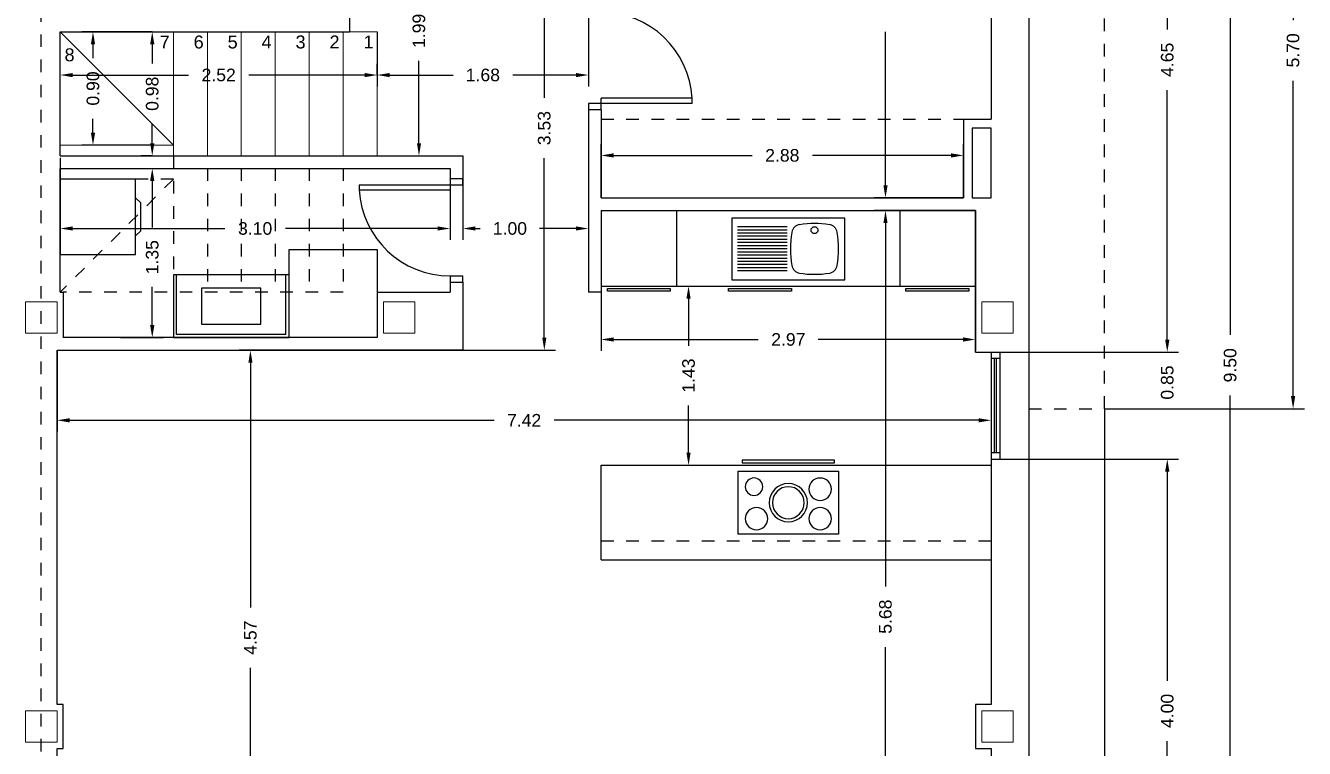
# Model space of a CAD drawing. Header units: millimetres. Extents: x 441156 to 441653, y 4514887 to 4515266.
# Drawn here: x 441307.66 to 441317.82, y 4515206.7 to 4515212.45 of the extents above; entities that cross this region are included whole.
import ezdxf
from ezdxf.enums import TextEntityAlignment as Align

# ---------------------------------------------------------------- set-up
doc = ezdxf.new("R2010")
doc.units = ezdxf.units.MM
doc.linetypes.add('CONTINUA', pattern=[0])
doc.linetypes.add('RAYITAS', pattern=[0.375, 0.25, -0.125])
for name, color, linetype in [('01_cotas', 254, 'Continuous'), ('01_muros', 1, 'Continuous'), ('01_proyección', 4, 'RAYITAS'), ('01_puertas', 2, 'Continuous'), ('01_sanitarios', 250, 'Continuous'), ('01_tabiques', 3, 'Continuous'), ('01_textos', 7, 'Continuous'), ('01_ventanas', 2, 'Continuous')]:
    doc.layers.add(name, color=color, linetype=linetype)
doc.layers.add('01_pilares baja', color=5, linetype='Continuous', lineweight=20)
doc.layers.add('01_varios', color=4, linetype='Continuous', lineweight=0)
doc.styles.add('Estilo1', font='swissel.ttf')
doc.styles.add('NIEVES2', font='sanss___.ttf')
doc.styles.add('ROMANS', font='romans')
doc.dimstyles.new('DECIMAL-50', dxfattribs={"dimtxt": 0.08, "dimasz": 0.15, "dimexe": 0.09, "dimexo": 0, "dimgap": 0.09, "dimtad": 0, "dimzin": 0, "dimdsep": 46, "dimtxsty": 'ROMANS', "dimcen": 0.09, "dimclrt": 6, "dimadec": 0, "dimazin": 0, "dimtfac": 1.38, "dimtix": 1, "dimtofl": 0, "dimtmove": 2, "dimatfit": 3, "dimldrblk": 'OBLIQUE', "dimfxl": 1, "dimtolj": 1, "dimtzin": 0, "dimarcsym": 0})

# ---------------------------------------------------------------- blocks, each defined once
blk = doc.blocks.new('*D126')
at = {"layer": '01_cotas', "color": 0, "linetype": 'CONTINUA', "lineweight": -2, "transparency": 16777216}
for p, q in [((441315.632, 4515209.403), (441315.632, 4515200.908)), ((441316.232, 4515209.403), (441316.232, 4515200.908))]:
    blk.add_line(p, q, dxfattribs=at)
at = {"layer": '01_cotas', "color": 0, "lineweight": -2, "transparency": 16777216}
for p, q in [((441315.532, 4515200.998), (441315.432, 4515200.998)), ((441316.332, 4515200.998), (441316.432, 4515200.998))]:
    blk.add_line(p, q, dxfattribs=at)
at = {"layer": '01_cotas', "color": 0, "transparency": 16777216}
for points in [[(441315.532, 4515201.015), (441315.532, 4515200.981), (441315.632, 4515200.998)], [(441316.332, 4515201.015), (441316.332, 4515200.981), (441316.232, 4515200.998)]]:
    blk.add_solid(points, dxfattribs=at)
at = {"layer": '01_cotas', "color": 7, "transparency": 16777216, "insert": (441315.932, 4515200.998), "char_height": 0.1, "attachment_point": 5, "style": 'Estilo1'}
blk.add_mtext('\\A1;0.60', dxfattribs=at)
blk = doc.blocks.new('P725-10')
for p, q in [((-0.05, 0.824), (-0.091, 0.824)), ((-0.091, 0.824), (-0.091, 0.1)), ((-0.05, 0.824), (-0.05, 0)), ((-0.775, 0.1), (-0.825, 0.1)), ((-0.825, 0), (-0.775, 0)), ((-0.775, 0.1), (-0.775, 0)), ((0, 0.1), (-0.091, 0.1)), ((-0.05, 0), (0, 0))]:
    blk.add_line(p, q)
blk.add_arc((-0.05, 0.1), 0.725, 93.2758, 180)
blk = doc.blocks.new('5-fuegos')
blk.add_lwpolyline([(-0.4, -0.25), (0.4, -0.25), (0.4, 0.25), (-0.4, 0.25)], close=True)
for centre, radius in [((-0.253, 0.107), 0.089), ((0, 0), 0.152), ((0, 0), 0.127), ((0.273, 0.127), 0.0693), ((-0.253, -0.127), 0.089), ((0.253, -0.127), 0.089)]:
    blk.add_circle(centre, radius)
blk = doc.blocks.new('A$C0D2B3CAA')
at = {"layer": '01_sanitarios', "ltscale": 0.5}
for p, q in [((0.49, 0.9), (0, 0.9)), ((0, 0.9), (0, 0)), ((0.07, 0.459), (0.07, 0.855)), ((0.095, 0.459), (0.095, 0.855)), ((0.12, 0.459), (0.12, 0.855)), ((0.145, 0.459), (0.145, 0.855)), ((0.17, 0.459), (0.17, 0.855)), ((0.195, 0.459), (0.195, 0.855)), ((0.22, 0.459), (0.22, 0.855)), ((0.245, 0.459), (0.245, 0.855)), ((0.27, 0.459), (0.27, 0.855)), ((0.295, 0.459), (0.295, 0.855)), ((0.32, 0.459), (0.32, 0.855)), ((0.345, 0.459), (0.345, 0.855)), ((0.37, 0.459), (0.37, 0.855)), ((0.395, 0.459), (0.395, 0.855)), ((0.42, 0.459), (0.42, 0.855)), ((0.49, 0), (0.49, 0.9)), ((0, 0), (0.49, 0))]:
    blk.add_line(p, q, dxfattribs=at)
blk.add_circle((0.394, 0.242), 0.0275, dxfattribs=at)
for centre, radius, start, end in [((0.126, 0.349), 0.075, 100.1148, 170.9213), ((0.245, -0.316), 0.75, 79.8852, 100.1148), ((0.364, 0.349), 0.075, 9.0787, 79.8852), ((0.793, 0.242), 0.75, 170.9213, 189.0787), ((-0.303, 0.242), 0.75, 350.9213, 9.0787), ((0.126, 0.135), 0.075, 189.0787, 259.8852), ((0.364, 0.135), 0.075, 280.1148, 350.9213), ((0.245, 0.8), 0.75, 259.8852, 280.1148)]:
    blk.add_arc(centre, radius, start, end, dxfattribs=at)
blk = doc.blocks.new('lavadora')
blk.add_lwpolyline([(0.6, 0), (0, 0), (0, 0.6), (0.6, 0.6)], close=True)
blk.add_lwpolyline([(0.6, 0.45), (0.64, 0.41), (0.64, 0.19), (0.6, 0.15)])
blk = doc.blocks.new('*D584')
at = {"layer": '01_cotas', "color": 0, "linetype": 'CONTINUA', "lineweight": -2, "transparency": 16777216}
for p, q in [((441315.632, 4515214.498), (441316.822, 4515214.498)), ((441315.632, 4515209.853), (441316.822, 4515209.853))]:
    blk.add_line(p, q, dxfattribs=at)
at = {"layer": '01_cotas', "color": 0, "lineweight": -2, "transparency": 16777216}
for p, q in [((441316.732, 4515214.398), (441316.732, 4515212.416)), ((441316.732, 4515209.953), (441316.732, 4515211.935))]:
    blk.add_line(p, q, dxfattribs=at)
at = {"layer": '01_cotas', "color": 0, "transparency": 16777216}
for points in [[(441316.715, 4515214.398), (441316.749, 4515214.398), (441316.732, 4515214.498)], [(441316.715, 4515209.953), (441316.749, 4515209.953), (441316.732, 4515209.853)]]:
    blk.add_solid(points, dxfattribs=at)
at = {"layer": '01_cotas', "color": 7, "transparency": 16777216, "insert": (441316.732, 4515212.176), "char_height": 0.1, "attachment_point": 5, "rotation": 90, "style": 'Estilo1'}
blk.add_mtext('\\A1;4.65', dxfattribs=at)
blk = doc.blocks.new('*D587')
at = {"layer": '01_cotas', "color": 0, "linetype": 'CONTINUA', "lineweight": -2, "transparency": 16777216}
for p, q in [((441315.632, 4515214.498), (441317.322, 4515214.498)), ((441315.632, 4515204.998), (441317.322, 4515204.998))]:
    blk.add_line(p, q, dxfattribs=at)
at = {"layer": '01_cotas', "color": 0, "lineweight": -2, "transparency": 16777216}
for p, q in [((441317.232, 4515214.398), (441317.232, 4515209.989)), ((441317.232, 4515205.098), (441317.232, 4515209.507))]:
    blk.add_line(p, q, dxfattribs=at)
at = {"layer": '01_cotas', "color": 0, "transparency": 16777216}
for points in [[(441317.215, 4515214.398), (441317.249, 4515214.398), (441317.232, 4515214.498)], [(441317.215, 4515205.098), (441317.249, 4515205.098), (441317.232, 4515204.998)]]:
    blk.add_solid(points, dxfattribs=at)
at = {"layer": '01_cotas', "color": 7, "transparency": 16777216, "insert": (441317.232, 4515209.748), "char_height": 0.1, "attachment_point": 5, "rotation": 90, "style": 'Estilo1'}
blk.add_mtext('\\A1;9.50', dxfattribs=at)
blk = doc.blocks.new('*D588')
at = {"layer": '01_cotas', "color": 0, "linetype": 'CONTINUA', "lineweight": -2, "transparency": 16777216}
for p, q in [((441316.232, 4515215.098), (441317.822, 4515215.098)), ((441316.232, 4515209.403), (441317.822, 4515209.403))]:
    blk.add_line(p, q, dxfattribs=at)
at = {"layer": '01_cotas', "color": 0, "lineweight": -2, "transparency": 16777216}
for p, q in [((441317.732, 4515214.998), (441317.732, 4515212.491)), ((441317.732, 4515209.503), (441317.732, 4515212.01))]:
    blk.add_line(p, q, dxfattribs=at)
at = {"layer": '01_cotas', "color": 0, "transparency": 16777216}
for points in [[(441317.715, 4515214.998), (441317.749, 4515214.998), (441317.732, 4515215.098)], [(441317.715, 4515209.503), (441317.749, 4515209.503), (441317.732, 4515209.403)]]:
    blk.add_solid(points, dxfattribs=at)
at = {"layer": '01_cotas', "color": 7, "transparency": 16777216, "insert": (441317.732, 4515212.251), "char_height": 0.1, "attachment_point": 5, "rotation": 90, "style": 'Estilo1'}
blk.add_mtext('\\A1;5.70', dxfattribs=at)
blk = doc.blocks.new('*D590')
at = {"layer": '01_cotas', "color": 0, "lineweight": -2, "transparency": 16777216}
for p, q in [((441316.732, 4515209.953), (441316.732, 4515210.053)), ((441316.732, 4515208.903), (441316.732, 4515208.803))]:
    blk.add_line(p, q, dxfattribs=at)
at = {"layer": '01_cotas', "color": 0, "linetype": 'CONTINUA', "lineweight": -2, "transparency": 16777216}
for p, q in [((441315.632, 4515209.853), (441316.822, 4515209.853)), ((441315.632, 4515209.003), (441316.822, 4515209.003))]:
    blk.add_line(p, q, dxfattribs=at)
at = {"layer": '01_cotas', "color": 0, "transparency": 16777216}
for points in [[(441316.715, 4515209.953), (441316.749, 4515209.953), (441316.732, 4515209.853)], [(441316.715, 4515208.903), (441316.749, 4515208.903), (441316.732, 4515209.003)]]:
    blk.add_solid(points, dxfattribs=at)
at = {"layer": '01_cotas', "color": 7, "transparency": 16777216, "insert": (441316.732, 4515209.611), "char_height": 0.1, "attachment_point": 5, "rotation": 90, "style": 'Estilo1'}
blk.add_mtext('\\A1;0.85', dxfattribs=at)
blk = doc.blocks.new('*D591')
at = {"layer": '01_cotas', "color": 0, "linetype": 'CONTINUA', "lineweight": -2, "transparency": 16777216}
for p, q in [((441315.632, 4515209.003), (441316.822, 4515209.003)), ((441315.632, 4515204.998), (441316.822, 4515204.998))]:
    blk.add_line(p, q, dxfattribs=at)
at = {"layer": '01_cotas', "color": 0, "lineweight": -2, "transparency": 16777216}
for p, q in [((441316.732, 4515208.903), (441316.732, 4515207.241)), ((441316.732, 4515205.098), (441316.732, 4515206.76))]:
    blk.add_line(p, q, dxfattribs=at)
at = {"layer": '01_cotas', "color": 0, "transparency": 16777216}
for points in [[(441316.715, 4515208.903), (441316.749, 4515208.903), (441316.732, 4515209.003)], [(441316.715, 4515205.098), (441316.749, 4515205.098), (441316.732, 4515204.998)]]:
    blk.add_solid(points, dxfattribs=at)
at = {"layer": '01_cotas', "color": 7, "transparency": 16777216, "insert": (441316.732, 4515207.001), "char_height": 0.1, "attachment_point": 5, "rotation": 90, "style": 'Estilo1'}
blk.add_mtext('\\A1;4.00', dxfattribs=at)
blk = doc.blocks.new('*D593')
at = {"layer": '01_cotas', "color": 0, "linetype": 'CONTINUA', "lineweight": -2, "transparency": 16777216}
for p, q in [((441315.207, 4515214.198), (441314.402, 4515214.198)), ((441315.112, 4515211.078), (441314.402, 4515211.078))]:
    blk.add_line(p, q, dxfattribs=at)
at = {"layer": '01_cotas', "color": 0, "lineweight": -2, "transparency": 16777216}
for p, q in [((441314.492, 4515214.098), (441314.492, 4515212.877)), ((441314.492, 4515211.178), (441314.492, 4515212.399))]:
    blk.add_line(p, q, dxfattribs=at)
at = {"layer": '01_cotas', "color": 0, "transparency": 16777216}
for points in [[(441314.476, 4515214.098), (441314.509, 4515214.098), (441314.492, 4515214.198)], [(441314.476, 4515211.178), (441314.509, 4515211.178), (441314.492, 4515211.078)]]:
    blk.add_solid(points, dxfattribs=at)
at = {"layer": '01_cotas', "color": 7, "transparency": 16777216, "insert": (441314.492, 4515212.638), "char_height": 0.1, "attachment_point": 5, "rotation": 90, "style": 'Estilo1'}
blk.add_mtext('\\A1;3.12', dxfattribs=at)
blk = doc.blocks.new('*D595')
at = {"layer": '01_cotas', "color": 0, "linetype": 'CONTINUA', "lineweight": -2, "transparency": 16777216}
for p, q in [((441312.132, 4515212.604), (441312.132, 4515211.965)), ((441310.452, 4515212.398), (441310.452, 4515211.965))]:
    blk.add_line(p, q, dxfattribs=at)
at = {"layer": '01_cotas', "color": 0, "lineweight": -2, "transparency": 16777216}
for p, q in [((441310.552, 4515212.055), (441311.056, 4515212.055)), ((441312.032, 4515212.055), (441311.529, 4515212.055))]:
    blk.add_line(p, q, dxfattribs=at)
at = {"layer": '01_cotas', "color": 0, "transparency": 16777216}
for points in [[(441310.552, 4515212.071), (441310.552, 4515212.038), (441310.452, 4515212.055)], [(441312.032, 4515212.071), (441312.032, 4515212.038), (441312.132, 4515212.055)]]:
    blk.add_solid(points, dxfattribs=at)
at = {"layer": '01_cotas', "color": 7, "transparency": 16777216, "insert": (441311.292, 4515212.055), "char_height": 0.1, "attachment_point": 5, "style": 'Estilo1'}
blk.add_mtext('\\A1;1.68', dxfattribs=at)
blk = doc.blocks.new('*D596')
at = {"layer": '01_cotas', "color": 0, "linetype": 'CONTINUA', "lineweight": -2, "transparency": 16777216}
for p, q in [((441312.232, 4515211.078), (441312.232, 4515211.506)), ((441315.112, 4515211.078), (441315.112, 4515211.506))]:
    blk.add_line(p, q, dxfattribs=at)
at = {"layer": '01_cotas', "color": 0, "lineweight": -2, "transparency": 16777216}
for p, q in [((441312.332, 4515211.416), (441313.432, 4515211.416)), ((441315.012, 4515211.416), (441313.912, 4515211.416))]:
    blk.add_line(p, q, dxfattribs=at)
at = {"layer": '01_cotas', "color": 0, "transparency": 16777216}
for points in [[(441312.332, 4515211.433), (441312.332, 4515211.399), (441312.232, 4515211.416)], [(441315.012, 4515211.433), (441315.012, 4515211.399), (441315.112, 4515211.416)]]:
    blk.add_solid(points, dxfattribs=at)
at = {"layer": '01_cotas', "color": 7, "transparency": 16777216, "insert": (441313.672, 4515211.416), "char_height": 0.1, "attachment_point": 5, "style": 'Estilo1'}
blk.add_mtext('\\A1;2.88', dxfattribs=at)
blk = doc.blocks.new('*D597')
at = {"layer": '01_cotas', "color": 0, "linetype": 'CONTINUA', "lineweight": -2, "transparency": 16777216}
for p, q in [((441312.132, 4515211.498), (441312.132, 4515210.745)), ((441311.132, 4515211.323), (441311.132, 4515210.745))]:
    blk.add_line(p, q, dxfattribs=at)
at = {"layer": '01_cotas', "color": 0, "lineweight": -2, "transparency": 16777216}
for p, q in [((441311.232, 4515210.835), (441311.27, 4515210.835)), ((441312.032, 4515210.835), (441311.743, 4515210.835))]:
    blk.add_line(p, q, dxfattribs=at)
at = {"layer": '01_cotas', "color": 0, "transparency": 16777216}
for points in [[(441311.232, 4515210.852), (441311.232, 4515210.819), (441311.132, 4515210.835)], [(441312.032, 4515210.852), (441312.032, 4515210.819), (441312.132, 4515210.835)]]:
    blk.add_solid(points, dxfattribs=at)
at = {"layer": '01_cotas', "color": 7, "transparency": 16777216, "insert": (441311.507, 4515210.835), "char_height": 0.1, "attachment_point": 5, "style": 'Estilo1'}
blk.add_mtext('\\A1;1.00', dxfattribs=at)
blk = doc.blocks.new('*D598')
at = {"layer": '01_cotas', "color": 0, "linetype": 'CONTINUA', "lineweight": -2, "transparency": 16777216}
for p, q in [((441307.932, 4515211.398), (441307.932, 4515210.745)), ((441311.032, 4515211.313), (441311.032, 4515210.745))]:
    blk.add_line(p, q, dxfattribs=at)
at = {"layer": '01_cotas', "color": 0, "lineweight": -2, "transparency": 16777216}
for p, q in [((441308.032, 4515210.835), (441309.242, 4515210.835)), ((441310.932, 4515210.835), (441309.722, 4515210.835))]:
    blk.add_line(p, q, dxfattribs=at)
at = {"layer": '01_cotas', "color": 0, "transparency": 16777216}
for points in [[(441308.032, 4515210.852), (441308.032, 4515210.819), (441307.932, 4515210.835)], [(441310.932, 4515210.852), (441310.932, 4515210.819), (441311.032, 4515210.835)]]:
    blk.add_solid(points, dxfattribs=at)
at = {"layer": '01_cotas', "color": 7, "transparency": 16777216, "insert": (441309.482, 4515210.835), "char_height": 0.1, "attachment_point": 5, "style": 'Estilo1'}
blk.add_mtext('\\A1;3.10', dxfattribs=at)
blk = doc.blocks.new('*D599')
at = {"layer": '01_cotas', "color": 0, "linetype": 'CONTINUA', "lineweight": -2, "transparency": 16777216}
for p, q in [((441308.412, 4515211.313), (441308.754, 4515211.313)), ((441308.412, 4515209.968), (441308.754, 4515209.968))]:
    blk.add_line(p, q, dxfattribs=at)
at = {"layer": '01_cotas', "color": 0, "lineweight": -2, "transparency": 16777216}
for p, q in [((441308.664, 4515211.213), (441308.664, 4515210.843)), ((441308.664, 4515210.068), (441308.664, 4515210.371))]:
    blk.add_line(p, q, dxfattribs=at)
at = {"layer": '01_cotas', "color": 0, "transparency": 16777216}
for points in [[(441308.647, 4515211.213), (441308.681, 4515211.213), (441308.664, 4515211.313)], [(441308.647, 4515210.068), (441308.681, 4515210.068), (441308.664, 4515209.968)]]:
    blk.add_solid(points, dxfattribs=at)
at = {"layer": '01_cotas', "color": 7, "transparency": 16777216, "insert": (441308.664, 4515210.607), "char_height": 0.1, "attachment_point": 5, "rotation": 90, "style": 'Estilo1'}
blk.add_mtext('\\A1;1.35', dxfattribs=at)
blk = doc.blocks.new('*D602')
at = {"layer": '01_cotas', "color": 0, "linetype": 'CONTINUA', "lineweight": -2, "transparency": 16777216}
for p, q in [((441310.765, 4515213.398), (441310.874, 4515213.398)), ((441310.765, 4515211.413), (441310.874, 4515211.413))]:
    blk.add_line(p, q, dxfattribs=at)
at = {"layer": '01_cotas', "color": 0, "lineweight": -2, "transparency": 16777216}
for p, q in [((441310.784, 4515213.298), (441310.784, 4515212.642)), ((441310.784, 4515211.513), (441310.784, 4515212.169))]:
    blk.add_line(p, q, dxfattribs=at)
at = {"layer": '01_cotas', "color": 0, "transparency": 16777216}
for points in [[(441310.768, 4515213.298), (441310.801, 4515213.298), (441310.784, 4515213.398)], [(441310.768, 4515211.513), (441310.801, 4515211.513), (441310.784, 4515211.413)]]:
    blk.add_solid(points, dxfattribs=at)
at = {"layer": '01_cotas', "color": 7, "transparency": 16777216, "insert": (441310.784, 4515212.406), "char_height": 0.1, "attachment_point": 5, "rotation": 90, "style": 'Estilo1'}
blk.add_mtext('\\A1;1.99', dxfattribs=at)
blk = doc.blocks.new('*D603')
at = {"layer": '01_cotas', "color": 0, "linetype": 'CONTINUA', "lineweight": -2, "transparency": 16777216}
for p, q in [((441307.907, 4515209.868), (441307.907, 4515209.221)), ((441315.332, 4515209.853), (441315.332, 4515209.221))]:
    blk.add_line(p, q, dxfattribs=at)
at = {"layer": '01_cotas', "color": 0, "lineweight": -2, "transparency": 16777216}
for p, q in [((441308.007, 4515209.311), (441311.381, 4515209.311)), ((441315.232, 4515209.311), (441311.858, 4515209.311))]:
    blk.add_line(p, q, dxfattribs=at)
at = {"layer": '01_cotas', "color": 0, "transparency": 16777216}
for points in [[(441308.007, 4515209.327), (441308.007, 4515209.294), (441307.907, 4515209.311)], [(441315.232, 4515209.327), (441315.232, 4515209.294), (441315.332, 4515209.311)]]:
    blk.add_solid(points, dxfattribs=at)
at = {"layer": '01_cotas', "color": 7, "transparency": 16777216, "insert": (441311.62, 4515209.311), "char_height": 0.1, "attachment_point": 5, "style": 'Estilo1'}
blk.add_mtext('\\A1;7.42', dxfattribs=at)
blk = doc.blocks.new('*D604')
at = {"layer": '01_cotas', "color": 0, "linetype": 'CONTINUA', "lineweight": -2, "transparency": 16777216}
for p, q in [((441311.132, 4515209.868), (441309.354, 4515209.868)), ((441310.352, 4515205.298), (441309.354, 4515205.298))]:
    blk.add_line(p, q, dxfattribs=at)
at = {"layer": '01_cotas', "color": 0, "lineweight": -2, "transparency": 16777216}
for p, q in [((441309.444, 4515209.768), (441309.444, 4515207.822)), ((441309.444, 4515205.398), (441309.444, 4515207.344))]:
    blk.add_line(p, q, dxfattribs=at)
at = {"layer": '01_cotas', "color": 0, "transparency": 16777216}
for points in [[(441309.428, 4515209.768), (441309.461, 4515209.768), (441309.444, 4515209.868)], [(441309.428, 4515205.398), (441309.461, 4515205.398), (441309.444, 4515205.298)]]:
    blk.add_solid(points, dxfattribs=at)
at = {"layer": '01_cotas', "color": 7, "transparency": 16777216, "insert": (441309.444, 4515207.583), "char_height": 0.1, "attachment_point": 5, "rotation": 90, "style": 'Estilo1'}
blk.add_mtext('\\A1;4.57', dxfattribs=at)
blk = doc.blocks.new('*D605')
at = {"layer": '01_cotas', "color": 0, "linetype": 'CONTINUA', "lineweight": -2, "transparency": 16777216}
for p, q in [((441315.207, 4515210.978), (441314.402, 4515210.978)), ((441315.037, 4515205.298), (441314.402, 4515205.298))]:
    blk.add_line(p, q, dxfattribs=at)
at = {"layer": '01_cotas', "color": 0, "lineweight": -2, "transparency": 16777216}
for p, q in [((441314.492, 4515210.878), (441314.492, 4515207.99)), ((441314.492, 4515205.398), (441314.492, 4515207.509))]:
    blk.add_line(p, q, dxfattribs=at)
at = {"layer": '01_cotas', "color": 0, "transparency": 16777216}
for points in [[(441314.476, 4515210.878), (441314.509, 4515210.878), (441314.492, 4515210.978)], [(441314.476, 4515205.398), (441314.509, 4515205.398), (441314.492, 4515205.298)]]:
    blk.add_solid(points, dxfattribs=at)
at = {"layer": '01_cotas', "color": 7, "transparency": 16777216, "insert": (441314.492, 4515207.75), "char_height": 0.1, "attachment_point": 5, "rotation": 90, "style": 'Estilo1'}
blk.add_mtext('\\A1;5.68', dxfattribs=at)
blk = doc.blocks.new('*D606')
at = {"layer": '01_cotas', "color": 0, "linetype": 'CONTINUA', "lineweight": -2, "transparency": 16777216}
for p, q in [((441312.232, 4515210.978), (441312.232, 4515209.863)), ((441315.207, 4515210.978), (441315.207, 4515209.863))]:
    blk.add_line(p, q, dxfattribs=at)
at = {"layer": '01_cotas', "color": 0, "lineweight": -2, "transparency": 16777216}
for p, q in [((441312.332, 4515209.953), (441313.481, 4515209.953)), ((441315.107, 4515209.953), (441313.958, 4515209.953))]:
    blk.add_line(p, q, dxfattribs=at)
at = {"layer": '01_cotas', "color": 0, "transparency": 16777216}
for points in [[(441312.332, 4515209.97), (441312.332, 4515209.936), (441312.232, 4515209.953)], [(441315.107, 4515209.97), (441315.107, 4515209.936), (441315.207, 4515209.953)]]:
    blk.add_solid(points, dxfattribs=at)
at = {"layer": '01_cotas', "color": 7, "transparency": 16777216, "insert": (441313.72, 4515209.953), "char_height": 0.1, "attachment_point": 5, "style": 'Estilo1'}
blk.add_mtext('\\A1;2.97', dxfattribs=at)
blk = doc.blocks.new('*D607')
at = {"layer": '01_cotas', "color": 0, "linetype": 'CONTINUA', "lineweight": -2, "transparency": 16777216}
for p, q in [((441312.832, 4515210.378), (441313.017, 4515210.378)), ((441312.664, 4515208.953), (441313.017, 4515208.953))]:
    blk.add_line(p, q, dxfattribs=at)
at = {"layer": '01_cotas', "color": 0, "lineweight": -2, "transparency": 16777216}
for p, q in [((441312.927, 4515210.278), (441312.927, 4515209.902)), ((441312.927, 4515209.053), (441312.927, 4515209.429))]:
    blk.add_line(p, q, dxfattribs=at)
at = {"layer": '01_cotas', "color": 0, "transparency": 16777216}
for points in [[(441312.91, 4515210.278), (441312.943, 4515210.278), (441312.927, 4515210.378)], [(441312.91, 4515209.053), (441312.943, 4515209.053), (441312.927, 4515208.953)]]:
    blk.add_solid(points, dxfattribs=at)
at = {"layer": '01_cotas', "color": 7, "transparency": 16777216, "insert": (441312.927, 4515209.666), "char_height": 0.1, "attachment_point": 5, "rotation": 90, "style": 'Estilo1'}
blk.add_mtext('\\A1;1.43', dxfattribs=at)
blk = doc.blocks.new('*D608')
at = {"layer": '01_cotas', "color": 0, "linetype": 'CONTINUA', "lineweight": -2, "transparency": 16777216}
for p, q in [((441307.932, 4515212.055), (441307.932, 4515212.145)), ((441310.452, 4515212.055), (441310.452, 4515212.145))]:
    blk.add_line(p, q, dxfattribs=at)
at = {"layer": '01_cotas', "color": 0, "lineweight": -2, "transparency": 16777216}
for p, q in [((441308.032, 4515212.055), (441308.953, 4515212.055)), ((441310.352, 4515212.055), (441309.431, 4515212.055))]:
    blk.add_line(p, q, dxfattribs=at)
at = {"layer": '01_cotas', "color": 0, "transparency": 16777216}
for points in [[(441308.032, 4515212.071), (441308.032, 4515212.038), (441307.932, 4515212.055)], [(441310.352, 4515212.071), (441310.352, 4515212.038), (441310.452, 4515212.055)]]:
    blk.add_solid(points, dxfattribs=at)
at = {"layer": '01_cotas', "color": 7, "transparency": 16777216, "insert": (441309.192, 4515212.055), "char_height": 0.1, "attachment_point": 5, "style": 'Estilo1'}
blk.add_mtext('\\A1;2.52', dxfattribs=at)
blk = doc.blocks.new('*D609')
at = {"layer": '01_cotas', "color": 0, "linetype": 'CONTINUA', "lineweight": -2, "transparency": 16777216}
for p, q in [((441311.132, 4515213.398), (441311.87, 4515213.398)), ((441311.132, 4515209.868), (441311.87, 4515209.868))]:
    blk.add_line(p, q, dxfattribs=at)
at = {"layer": '01_cotas', "color": 0, "lineweight": -2, "transparency": 16777216}
for p, q in [((441311.78, 4515213.298), (441311.78, 4515211.873)), ((441311.78, 4515209.968), (441311.78, 4515211.393))]:
    blk.add_line(p, q, dxfattribs=at)
at = {"layer": '01_cotas', "color": 0, "transparency": 16777216}
for points in [[(441311.764, 4515213.298), (441311.797, 4515213.298), (441311.78, 4515213.398)], [(441311.764, 4515209.968), (441311.797, 4515209.968), (441311.78, 4515209.868)]]:
    blk.add_solid(points, dxfattribs=at)
at = {"layer": '01_cotas', "color": 7, "transparency": 16777216, "insert": (441311.78, 4515211.633), "char_height": 0.1, "attachment_point": 5, "rotation": 90, "style": 'Estilo1'}
blk.add_mtext('\\A1;3.53', dxfattribs=at)
blk = doc.blocks.new('*D611')
at = {"layer": '01_cotas', "color": 0, "linetype": 'CONTINUA', "lineweight": -2, "transparency": 16777216}
for p, q in [((441308.664, 4515212.398), (441308.103, 4515212.398)), ((441308.664, 4515211.498), (441308.103, 4515211.498))]:
    blk.add_line(p, q, dxfattribs=at)
at = {"layer": '01_cotas', "color": 0, "lineweight": -2, "transparency": 16777216}
for p, q in [((441308.193, 4515212.298), (441308.193, 4515212.188)), ((441308.193, 4515211.598), (441308.193, 4515211.708))]:
    blk.add_line(p, q, dxfattribs=at)
at = {"layer": '01_cotas', "color": 0, "transparency": 16777216}
for points in [[(441308.176, 4515212.298), (441308.21, 4515212.298), (441308.193, 4515212.398)], [(441308.176, 4515211.598), (441308.21, 4515211.598), (441308.193, 4515211.498)]]:
    blk.add_solid(points, dxfattribs=at)
at = {"layer": '01_cotas', "color": 7, "transparency": 16777216, "insert": (441308.193, 4515211.948), "char_height": 0.1, "attachment_point": 5, "rotation": 90, "style": 'Estilo1'}
blk.add_mtext('\\A1;0.90', dxfattribs=at)
blk = doc.blocks.new('*D612')
at = {"layer": '01_cotas', "color": 0, "linetype": 'CONTINUA', "lineweight": -2, "transparency": 16777216}
for p, q in [((441308.664, 4515212.398), (441308.574, 4515212.398)), ((441308.664, 4515211.413), (441308.574, 4515211.413))]:
    blk.add_line(p, q, dxfattribs=at)
at = {"layer": '01_cotas', "color": 0, "lineweight": -2, "transparency": 16777216}
for p, q in [((441308.664, 4515212.298), (441308.664, 4515212.146)), ((441308.664, 4515211.513), (441308.664, 4515211.665))]:
    blk.add_line(p, q, dxfattribs=at)
at = {"layer": '01_cotas', "color": 0, "transparency": 16777216}
for points in [[(441308.647, 4515212.298), (441308.681, 4515212.298), (441308.664, 4515212.398)], [(441308.647, 4515211.513), (441308.681, 4515211.513), (441308.664, 4515211.413)]]:
    blk.add_solid(points, dxfattribs=at)
at = {"layer": '01_cotas', "color": 7, "transparency": 16777216, "insert": (441308.664, 4515211.906), "char_height": 0.1, "attachment_point": 5, "rotation": 90, "style": 'Estilo1'}
blk.add_mtext('\\A1;0.98', dxfattribs=at)

msp = doc.modelspace()

# ---------------------------------------------------------------- linework, layer by layer
at = {"layer": '01_muros'}
for p, q in [((441315.632, 4515214.498, 0), (441315.632, 4515209.853, 0)), ((441315.207, 4515209.853, 0), (441315.632, 4515209.853, 0)), ((441315.332, 4515209.003, 0), (441315.632, 4515209.003, 0)), ((441315.632, 4515209.003, 0), (441315.632, 4515204.998, 0))]:
    msp.add_line(p, q, dxfattribs=at)
at = {"layer": '01_pilares baja'}
for points in [[(441307.657, 4515210.003), (441307.907, 4515210.003), (441307.907, 4515210.253), (441307.657, 4515210.253), (441307.657, 4515210.003)], [(441310.502, 4515210.003), (441310.752, 4515210.003), (441310.752, 4515210.253), (441310.502, 4515210.253), (441310.502, 4515210.003)], [(441315.257, 4515210.003), (441315.507, 4515210.003), (441315.507, 4515210.253), (441315.257, 4515210.253), (441315.257, 4515210.003)], [(441307.657, 4515206.753), (441307.907, 4515206.753), (441307.907, 4515207.003), (441307.657, 4515207.003), (441307.657, 4515206.753)], [(441315.257, 4515206.753), (441315.507, 4515206.753), (441315.507, 4515207.003), (441315.257, 4515207.003), (441315.257, 4515206.753)]]:
    msp.add_lwpolyline(points, close=True, dxfattribs=at)
at = {"layer": '01_proyección', "color": 10, "ltscale": 0.25}
msp.add_line((441307.782, 4515196.278, 0), (441307.782, 4515217.813, 0), dxfattribs=at)
at = {"layer": '01_proyección', "color": 120, "ltscale": 0.25}
for p, q in [((441312.232, 4515211.703, 0), (441315.112, 4515211.703, 0)), ((441308.832, 4515211.413, 0), (441308.832, 4515210.328, 0)), ((441309.102, 4515211.313, 0), (441309.102, 4515210.328, 0)), ((441309.372, 4515211.313, 0), (441309.372, 4515210.328, 0)), ((441309.642, 4515211.313, 0), (441309.642, 4515210.328, 0)), ((441309.912, 4515211.313, 0), (441309.912, 4515210.328, 0)), ((441310.182, 4515211.313, 0), (441310.182, 4515210.328, 0)), ((441308.832, 4515211.228, 0), (441307.932, 4515211.228, 0)), ((441308.832, 4515211.228, 0), (441307.932, 4515210.328, 0)), ((441310.182, 4515210.328, 0), (441307.957, 4515210.328, 0)), ((441312.232, 4515208.353, 0), (441315.332, 4515208.353, 0))]:
    msp.add_line(p, q, dxfattribs=at)
at = {"layer": '01_proyección', "color": 120, "ltscale": 0.25, "elevation": 0}
msp.add_lwpolyline([(441315.632, 4515209.403), (441316.232, 4515209.403), (441316.232, 4515215.098), (441299.332, 4515215.098), (441299.332, 4515209.403), (441299.932, 4515209.403)], dxfattribs=at)
at = {"layer": '01_sanitarios', "linetype": 'CONTINUA'}
for p, q in [((441312.832, 4515210.978, 0), (441312.832, 4515210.378, 0)), ((441314.607, 4515210.978, 0), (441314.607, 4515210.378, 0)), ((441308.857, 4515209.993, 0), (441308.857, 4515210.468, 0)), ((441309.727, 4515209.993, 0), (441309.727, 4515210.468, 0)), ((441312.232, 4515210.378, 0), (441315.207, 4515210.378, 0)), ((441309.727, 4515209.993, 0), (441308.857, 4515209.993, 0)), ((441312.232, 4515208.953, 0), (441315.332, 4515208.953, 0)), ((441312.232, 4515208.203, 0), (441312.232, 4515208.953, 0)), ((441312.232, 4515208.203, 0), (441315.332, 4515208.203, 0))]:
    msp.add_line(p, q, dxfattribs=at)
at = {"layer": '01_sanitarios', "linetype": 'CONTINUA', "elevation": 0}
for points in [[(441310.452, 4515210.668), (441310.452, 4515209.968), (441309.752, 4515209.968), (441309.752, 4515210.668)], [(441309.752, 4515210.468), (441308.832, 4515210.468), (441308.832, 4515209.968), (441309.752, 4515209.968)], [(441309.528, 4515210.361), (441309.056, 4515210.361), (441309.056, 4515210.075), (441309.528, 4515210.075)], [(441312.782, 4515210.358), (441312.782, 4515210.338), (441312.282, 4515210.338), (441312.282, 4515210.358)], [(441313.745, 4515210.358), (441313.745, 4515210.338), (441313.245, 4515210.338), (441313.245, 4515210.358)], [(441315.154, 4515210.358), (441315.154, 4515210.338), (441314.654, 4515210.338), (441314.654, 4515210.358)], [(441313.352, 4515208.973), (441314.087, 4515208.973), (441314.087, 4515208.993), (441313.352, 4515208.993)]]:
    msp.add_lwpolyline(points, close=True, dxfattribs=at)
at = {"layer": '01_tabiques'}
for p, q in [((441315.332, 4515214.073, 0), (441315.332, 4515211.703, 0)), ((441310.232, 4515212.539, 0), (441310.232, 4515212.398, 0)), ((441307.932, 4515212.398, 0), (441310.232, 4515212.398, 0)), ((441307.932, 4515211.413, 0), (441307.932, 4515212.398, 0)), ((441312.132, 4515211.779, 0), (441312.132, 4515210.328, 0)), ((441312.232, 4515211.779, 0), (441312.132, 4515211.779, 0)), ((441312.232, 4515211.779, 0), (441312.232, 4515211.078, 0)), ((441315.112, 4515211.703, 0), (441315.112, 4515211.078, 0)), ((441315.112, 4515211.703, 0), (441315.332, 4515211.703, 0)), ((441307.932, 4515211.413, 0), (441311.132, 4515211.413, 0)), ((441307.932, 4515210.328, 0), (441307.932, 4515211.313, 0)), ((441307.932, 4515211.313, 0), (441311.032, 4515211.313, 0)), ((441311.032, 4515211.313, 0), (441311.032, 4515211.233, 0)), ((441311.032, 4515211.313, 0), (441311.032, 4515211.233, 0)), ((441311.132, 4515211.413, 0), (441311.132, 4515211.233, 0)), ((441311.132, 4515211.413, 0), (441311.132, 4515211.233, 0)), ((441311.032, 4515211.233, 0), (441311.132, 4515211.233, 0)), ((441312.232, 4515211.078, 0), (441315.112, 4515211.078, 0)), ((441312.232, 4515210.978, 0), (441315.207, 4515210.978, 0)), ((441312.232, 4515210.978, 0), (441312.232, 4515210.328, 0)), ((441315.207, 4515209.853, 0), (441315.207, 4515210.978, 0)), ((441311.032, 4515210.408, 0), (441311.032, 4515210.328, 0)), ((441311.032, 4515210.408, 0), (441311.132, 4515210.408, 0)), ((441311.132, 4515210.408, 0), (441311.132, 4515209.868, 0)), ((441307.932, 4515210.328, 0), (441307.957, 4515210.328, 0)), ((441307.932, 4515210.328, 0), (441307.957, 4515210.328, 0)), ((441307.957, 4515210.328, 0), (441307.957, 4515209.968, 0)), ((441310.452, 4515210.328, 0), (441311.032, 4515210.328, 0)), ((441310.452, 4515210.328, 0), (441310.452, 4515209.968, 0)), ((441312.232, 4515210.328, 0), (441312.132, 4515210.328, 0)), ((441310.452, 4515209.968, 0), (441307.957, 4515209.968, 0)), ((441307.907, 4515207.053, 0), (441307.907, 4515209.868, 0)), ((441307.907, 4515209.868, 0), (441311.132, 4515209.868, 0)), ((441315.332, 4515209.003, 0), (441315.332, 4515207.053, 0)), ((441307.957, 4515207.053, 0), (441307.907, 4515207.053, 0)), ((441307.957, 4515206.703, 0), (441307.957, 4515207.053, 0)), ((441307.907, 4515205.468, 0), (441307.907, 4515206.703, 0)), ((441307.907, 4515206.703, 0), (441307.957, 4515206.703, 0)), ((441315.332, 4515206.703, 0), (441315.332, 4515205.468, 0))]:
    msp.add_line(p, q, dxfattribs=at)
at = {"layer": '01_tabiques', "elevation": 0}
msp.add_lwpolyline([(441315.332, 4515211.633), (441315.182, 4515211.633), (441315.182, 4515211.078), (441315.332, 4515211.078)], close=True, dxfattribs=at)
msp.add_lwpolyline([(441315.332, 4515207.053), (441315.207, 4515207.053), (441315.207, 4515206.703), (441315.332, 4515206.703)], dxfattribs=at)
at = {"layer": '01_varios', "linetype": 'CONTINUA'}
for p, q in [((441308.832, 4515211.498, 0), (441307.932, 4515212.398, 0)), ((441308.832, 4515211.413, 0), (441308.832, 4515212.398, 0)), ((441309.102, 4515211.413, 0), (441309.102, 4515212.398, 0)), ((441309.372, 4515211.413, 0), (441309.372, 4515212.398, 0)), ((441309.642, 4515211.413, 0), (441309.642, 4515212.398, 0)), ((441309.912, 4515211.413, 0), (441309.912, 4515212.398, 0)), ((441310.182, 4515211.413, 0), (441310.182, 4515212.398, 0)), ((441310.232, 4515212.398, 0), (441310.452, 4515212.398, 0)), ((441310.452, 4515211.413, 0), (441310.452, 4515212.398, 0)), ((441308.832, 4515211.498, 0), (441307.932, 4515211.498, 0))]:
    msp.add_line(p, q, dxfattribs=at)
at = {"layer": '01_ventanas', "color": 2, "linetype": 'CONTINUA'}
for p, q in [((441315.332, 4515209.853, 0), (441315.332, 4515209.003, 0)), ((441315.402, 4515209.803, 0), (441315.332, 4515209.803, 0)), ((441315.36, 4515209.053, 0), (441315.36, 4515209.803, 0)), ((441315.374, 4515209.053, 0), (441315.374, 4515209.803, 0)), ((441315.402, 4515209.853, 0), (441315.402, 4515209.003, 0)), ((441315.632, 4515209.853, 0), (441315.632, 4515209.003, 0)), ((441315.402, 4515209.053, 0), (441315.332, 4515209.053, 0))]:
    msp.add_line(p, q, dxfattribs=at)

# ---------------------------------------------------------------- block references
at = {"layer": '01_puertas', "color": 2, "linetype": 'CONTINUA'}
for p, rotation in [((441312.132, 4515211.779, 0), 270.0000000046822), ((441311.132, 4515211.233, 0), 90.00000000468219)]:
    msp.add_blockref('P725-10', p, dxfattribs=dict(at, rotation=rotation))
at = {"layer": '01_sanitarios', "linetype": 'CONTINUA', "xscale": -1}
for name, p, rotation in [('lavadora', (441307.932, 4515211.228, 0), 180.0000000067296), ('5-fuegos', (441313.72, 4515208.656, 0), 359.9958046599979)]:
    msp.add_blockref(name, p, dxfattribs=dict(at, rotation=rotation))
at = {"layer": '01_sanitarios', "linetype": 'CONTINUA', "rotation": 90.00000000000001}
msp.add_blockref('A$C0D2B3CAA', (441314.17, 4515210.428, 0), dxfattribs=at)

# ---------------------------------------------------------------- texts
at = {"layer": '01_textos', "style": 'NIEVES2'}
for s, p in [('7', (441308.763, 4515212.266, 0)), ('6', (441309.033, 4515212.266, 0)), ('5', (441309.303, 4515212.266, 0)), ('4', (441309.573, 4515212.266, 0)), ('3', (441309.843, 4515212.266, 0)), ('2', (441310.113, 4515212.266, 0)), ('1', (441310.383, 4515212.266, 0)), ('8', (441308.007, 4515212.164, 0))]:
    msp.add_text(s, height=0.103, rotation=0, dxfattribs=at).set_placement(p, align=Align.CENTER)

# ---------------------------------------------------------------- dimensions: what is measured, and where the dimension line sits
at = {"layer": '01_cotas'}
for base, p1, p2, angle, picture, middle in [((441317.732129752, 4515209.403011823), (441316.232129752, 4515215.098011823, 0.000000245), (441316.232129752, 4515209.403011823, 0.000000245), 90, '*D588', (441317.732129751, 4515212.250511823)), ((441316.73213, 4515209.853011), (441315.63213, 4515214.498012, 0), (441315.632129, 4515209.853011, 0), 90, '*D584', (441316.73213, 4515212.175511)), ((441317.232, 4515214.498), (441315.632, 4515204.998, 0), (441315.632, 4515214.498, 0), 90, '*D587', (441317.232, 4515209.748)), ((441314.492, 4515211.078), (441315.207, 4515214.198, 0), (441315.112, 4515211.078, 0), 90, '*D593', (441314.492, 4515212.638)), ((441310.78419, 4515213.39803), (441310.76482, 4515211.41301, 0), (441310.76484, 4515213.39803, 0), 90, '*D602', (441310.78419, 4515212.40552)), ((441311.78, 4515213.398), (441311.132, 4515209.868, 0), (441311.132, 4515213.398), 90, '*D609', (441311.78, 4515211.633)), ((441312.132, 4515212.055), (441310.452, 4515212.398, 0), (441312.132, 4515212.604, 0), 0, '*D595', (441311.292, 4515212.055)), ((441308.193, 4515211.498), (441308.664, 4515212.398, 0), (441308.664, 4515211.498, 0), 90, '*D611', (441308.193, 4515211.948)), ((441308.66384651, 4515211.413011825), (441308.66384651, 4515212.398011824, 0.000000245), (441308.66384651, 4515211.413011825, -0.000000978), 90, '*D612', (441308.663846509, 4515211.905511824)), ((441307.932, 4515212.055), (441310.452, 4515212.055), (441307.932, 4515212.055, 0), 0, '*D608', (441309.192, 4515212.055)), ((441315.112, 4515211.416), (441312.232, 4515211.078, 0), (441315.112, 4515211.078, 0), 0, '*D596', (441313.672, 4515211.416)), ((441307.932, 4515210.835), (441311.032, 4515211.313, 0), (441307.932, 4515211.398, 0), 0, '*D598', (441309.482, 4515210.835)), ((441315.2071298, 4515209.9528567), (441312.2321299, 4515210.9780118, -0.0000006), (441315.2071298, 4515210.9780118, 0.0000002), 0, '*D606', (441313.7196299, 4515209.9528567)), ((441312.926502, 4515208.953011), (441312.83213, 4515210.378012, -0.000001), (441312.664285, 4515208.953011), 90, '*D607', (441312.926502, 4515209.665511)), ((441315.3321301, 4515209.3105254), (441307.9071303, 4515209.868011, -0.0000006), (441315.3321301, 4515209.853011, 0.0000002), 0, '*D603', (441311.6196302, 4515209.3105254)), ((441309.444, 4515205.298), (441311.132, 4515209.868, 0), (441310.352, 4515205.298, 0), 90, '*D604', (441309.444, 4515207.583)), ((441316.73213, 4515204.998012), (441315.63213, 4515209.003011, -0.000001), (441315.63213, 4515204.998012), 90, '*D591', (441316.73213, 4515207.000511))]:
    dim = msp.add_linear_dim(base=base, p1=p1, p2=p2, angle=angle, dimstyle='DECIMAL-50', override={"dimtxt": 0.1, "dimasz": 0.1, "dimtxsty": 'Estilo1', "dimsah": 1, "dimclrt": 7, "dimfxl": 0.09, "dimarcsym": 2}, dxfattribs=at)
    dim.commit()
    dim.dimension.update_dxf_attribs({"geometry": picture, "text_midpoint": middle})
for base, p1, p2, angle, picture, middle in [((441312.132, 4515210.835), (441311.132, 4515211.323, 0), (441312.132, 4515211.498, 0), 0, '*D597', (441311.507, 4515210.835)), ((441308.663847, 4515211.313012), (441308.412118, 4515209.968011, -0.000001), (441308.412118, 4515211.313012, -0.000001), 90, '*D599', (441308.663847, 4515210.607096)), ((441314.492, 4515205.298), (441315.207, 4515210.978, 0), (441315.037, 4515205.298, 0), 90, '*D605', (441314.492, 4515207.75)), ((441316.732, 4515209.003), (441315.632, 4515209.853), (441315.632, 4515209.003, 0), 90, '*D590', (441316.732, 4515209.611))]:
    dim = msp.add_linear_dim(base=base, p1=p1, p2=p2, angle=angle, dimstyle='DECIMAL-50', override={"dimtxt": 0.1, "dimasz": 0.1, "dimtxsty": 'Estilo1', "dimsah": 1, "dimclrt": 7, "dimfxl": 0.09, "dimarcsym": 2}, dxfattribs=at)
    dim.commit()
    dim.dimension.update_dxf_attribs({"geometry": picture, "text_midpoint": middle, "dimtype": 160})
dim = msp.add_linear_dim(base=(441316.232, 4515200.998), p1=(441315.632, 4515209.403, 0), p2=(441316.232, 4515209.403), dimstyle='DECIMAL-50', override={"dimtxt": 0.1, "dimasz": 0.1, "dimtxsty": 'Estilo1', "dimsah": 1, "dimclrt": 7, "dimfxl": 0.09, "dimarcsym": 2}, dxfattribs=at)
dim.commit()
dim.dimension.update_dxf_attribs({"geometry": '*D126', "text_midpoint": (441315.932, 4515200.998)})

doc.saveas('drawing.dxf')
